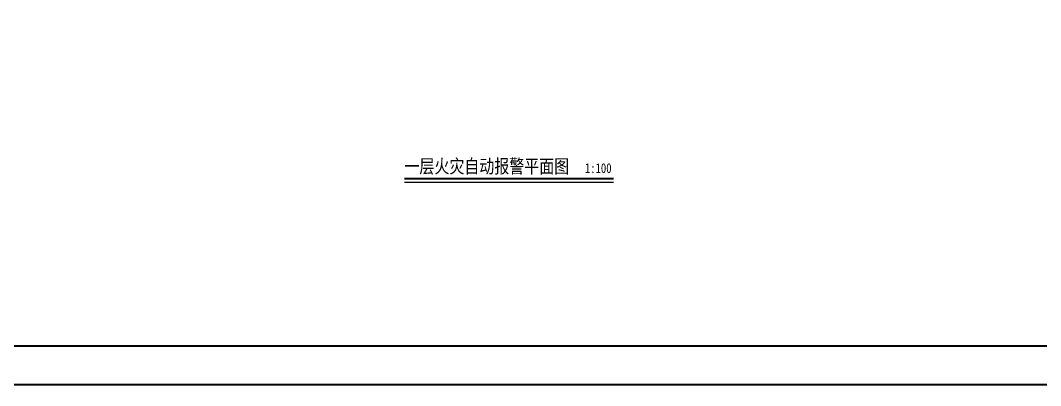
# Model space of a CAD drawing. Extents: x -1396510 to 1250330, y -1892470 to 1623980.
# Drawn here: x 714056 to 753579, y -1383328 to -1369178 of the extents above; entities that cross this region are included whole.
import ezdxf
from ezdxf.enums import TextEntityAlignment as Align

# ---------------------------------------------------------------- set-up
doc = ezdxf.new("R2010")
doc.units = 0
doc.header["$LTSCALE"] = 1000
doc.header["$MEASUREMENT"] = 0
doc.layers.get('Defpoints').update_dxf_attribs({"color": 210})
for name, color, linetype in [('0-cxFrame', 155, 'Continuous'), ('DIM_SYMB', 3, 'Continuous'), ('PUB_TEXT', 7, 'Continuous')]:
    doc.layers.add(name, color=color, linetype=linetype)
doc.layers.add('0-cxText', color=131, linetype='Continuous', lineweight=25)
doc.styles.add('-宋体', font='', dxfattribs={"width": 0.8})
doc.styles.add('cx_tuming', font='simhei.ttf')
doc.styles.add('cx_tuqian1', font='')
doc.styles.add('黑体', font='simhei.ttf', dxfattribs={"height": 12})
doc.styles.get('-宋体').set_extended_font_data('SimSun')
doc.styles.get('cx_tuqian1').set_extended_font_data('SimSun')

# ---------------------------------------------------------------- blocks, each defined once
blk = doc.blocks.new('TK22.A0+2 L(Dragon)')
at = {"layer": '0-cxFrame', "color": 7, "const_width": 0.5}
blk.add_lwpolyline([(0, 0), (-1783, 0), (-1783, 841), (0, 841)], close=True, dxfattribs=at)
at = {"layer": '0-cxFrame', "const_width": 0.5}
blk.add_lwpolyline([(-80, 10), (-1763, 10), (-1763, 831), (-80, 831)], close=True, dxfattribs=at)
at = {"style": '黑体', "flags": 4}
blk.add_attdef('图幅', text='', height=3.3, dxfattribs=at).set_placement((-40, 3), align=Align.RIGHT)
at = {"layer": '0-cxText', "flags": 4}
for tag, height, style, p in [('建设单位', 3.5, 'cx_tuming', (-45, 240)), ('项目名称', 3.5, 'cx_tuming', (-45, 210)), ('子项名称', 3.5, 'cx_tuming', (-45, 180)), ('工程编号', 3.3, 'cx_tuqian1', (-35, 165)), ('图名1', 3.5, 'cx_tuming', (-45, 87)), ('图名2', 3.5, 'cx_tuming', (-45, 79)), ('图名3', 3.5, 'cx_tuming', (-45, 71)), ('出图日期', 3.3, 'cx_tuqian1', (-39, 60)), ('专业', 3.3, 'cx_tuqian1', (-55, 52)), ('图号', 3.3, 'cx_tuqian1', (-55, 44)), ('版次', 3.3, 'cx_tuqian1', (-20, 44))]:
    blk.add_attdef(tag, text='', height=height, dxfattribs=dict(at, style=style)).set_placement(p, align=Align.MIDDLE)
at = {"layer": 'Defpoints', "color": 6, "flags": 4}
for tag, height, style, p in [('tufu', 3.3, '黑体', (-12, 12)), ('dwfname', 4, 'cx_tuqian1', (-80, 3))]:
    blk.add_attdef(tag, text='', height=height, dxfattribs=dict(at, style=style)).set_placement(p, align=Align.RIGHT)

msp = doc.modelspace()

# ---------------------------------------------------------------- linework, layer by layer
at = {"layer": 'DIM_SYMB', "const_width": 70}
msp.add_lwpolyline([(728934.8, -1375310), (737033.9, -1375310)], dxfattribs=at)
at = {"layer": 'DIM_SYMB'}
msp.add_lwpolyline([(728934.8, -1375450), (737033.9, -1375450)], dxfattribs=at)

# ---------------------------------------------------------------- block references
at = {"layer": '0-cxFrame', "xscale": 150, "yscale": 150, "zscale": 150}
msp.add_blockref('TK22.A0+2 L(Dragon)', (872226.2, -1383290), dxfattribs=at)

# ---------------------------------------------------------------- texts
at = {"layer": 'PUB_TEXT', "style": '-宋体', "width": 0.8}
for s, height, p in [('一层火灾自动报警平面图', 531.646, (728934.8, -1375093.2)), ('1:100', 379.75, (735924.6, -1375093.2))]:
    msp.add_text(s, height=height, dxfattribs=at).set_placement(p)

doc.saveas('drawing.dxf')
